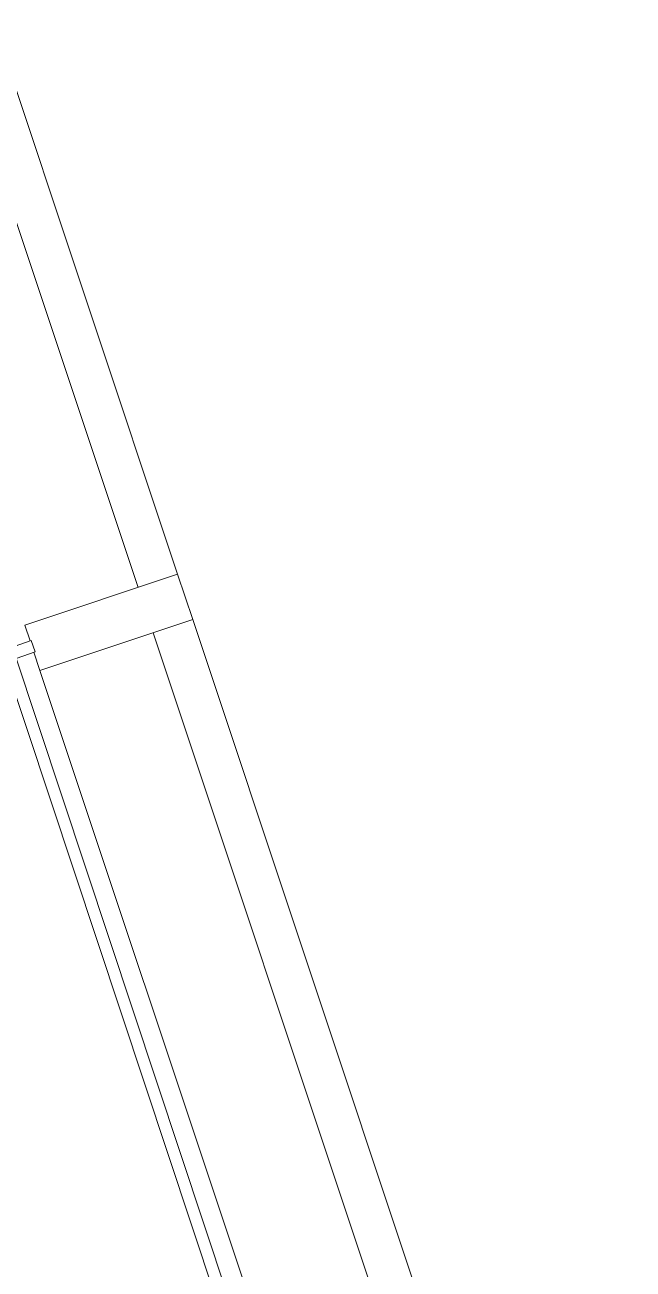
# Model space of a CAD drawing. Header units: inches. Extents: x 1 to 4284, y -575 to 745.
# Drawn here: x 3040 to 3065.5, y 312.2 to 364.3 of the extents above; entities that cross this region are included whole.
import ezdxf

# ---------------------------------------------------------------- set-up
doc = ezdxf.new("R2010")
doc.units = ezdxf.units.IN
doc.header["$MEASUREMENT"] = 0
for name, color, linetype, lineweight in [('8603 Westwood - 2nd Floor - suite 200 230_dwg', 8, 'Continuous', 9), ('A-GLAZ-CURT', 52, 'Continuous', 9), ('A-GLAZ-EXST', 7, 'Continuous', 9), ('A-GLAZ-SILL-EXST', 7, 'Continuous', 9), ('I-WALL', 2, 'Continuous', 13)]:
    doc.layers.add(name, color=color, linetype=linetype, lineweight=lineweight)

# ---------------------------------------------------------------- blocks, each defined once
blk = doc.blocks.new('8603 Westwood - 2nd Floor - suite 200 230_dwg-2280265-New Construction - Tel_Data_Elec Plan')
at = {"layer": 'A-GLAZ-EXST'}
for p, q in [((1556.167, 915.707), (1537.703, 971.1)), ((1556.8, 913.81), (1575.264, 858.417))]:
    blk.add_line(p, q, dxfattribs=at)
at = {"layer": 'A-GLAZ-EXST', "flags": 128}
for points in [[(1558.46, 914.363), (1557.828, 916.26), (1551.424, 914.126), (1551.644, 913.465)], [(1551.802, 912.99), (1552.056, 912.229), (1558.46, 914.363)]]:
    blk.add_lwpolyline(points, dxfattribs=at)
at = {"layer": 'A-GLAZ-SILL-EXST'}
for p, q in [((1557.828, 916.26), (1539.363, 971.653)), ((1558.46, 914.363), (1576.924, 858.97)), ((1552.056, 912.229), (1570.521, 856.836))]:
    blk.add_line(p, q, dxfattribs=at)
blk = doc.blocks.new('System Panel - Glazed-2556081-New Construction - Tel_Data_Elec Plan')
at = {"layer": 'A-GLAZ-CURT', "color": 250, "lineweight": 20}
for p, q in [((30.474, 0.25), (-30.474, 0.25)), ((-30.474, -0.25), (30.474, -0.25))]:
    blk.add_line(p, q, dxfattribs=at)

msp = doc.modelspace()

# ---------------------------------------------------------------- linework, layer by layer
at = {"layer": 'I-WALL', "color": 250, "lineweight": 20}
for p, q in [((3040.312, 338.516), (3032.407, 335.794)), ((3040.475, 338.043), (3040.312, 338.516)), ((3032.514, 335.302), (3040.475, 338.043))]:
    msp.add_line(p, q, dxfattribs=at)

# ---------------------------------------------------------------- block references
at = {"layer": '8603 Westwood - 2nd Floor - suite 200 230_dwg', "color": 7}
msp.add_blockref('8603 Westwood - 2nd Floor - suite 200 230_dwg-2280265-New Construction - Tel_Data_Elec Plan', (1488.622, -574.965), dxfattribs=at)
at = {"layer": 'A-GLAZ-CURT', "rotation": 288.3687375540642}
msp.add_blockref('System Panel - Glazed-2556081-New Construction - Tel_Data_Elec Plan', (3048.973, 308.985), dxfattribs=at)

doc.saveas('drawing.dxf')
